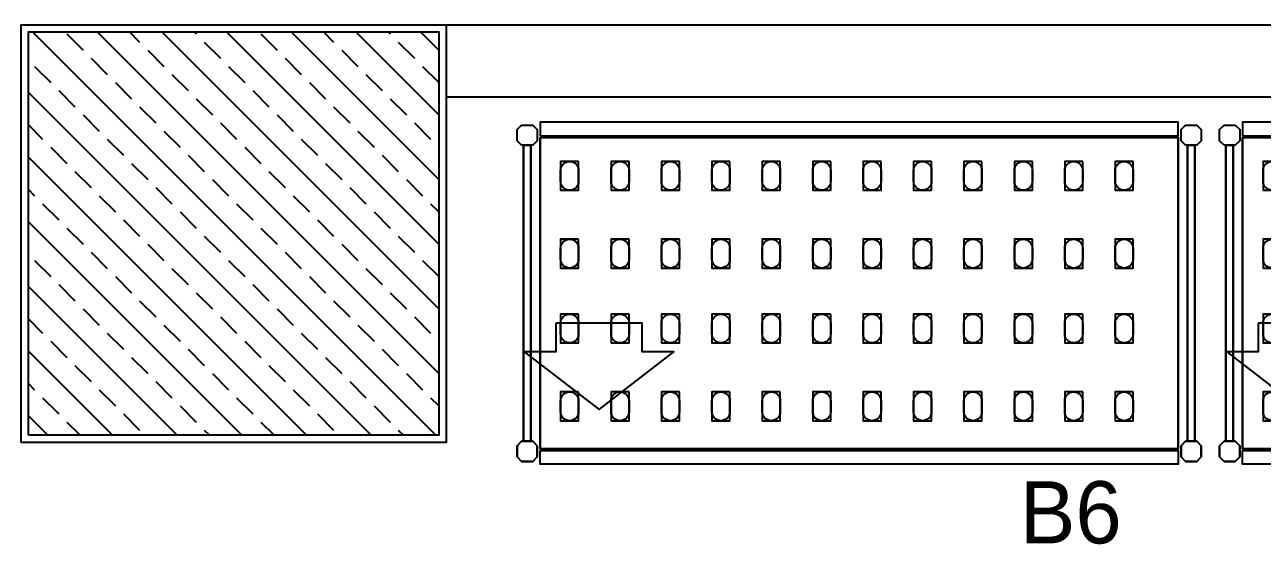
# Model space of a CAD drawing. Header units: millimetres. Extents: x 7703 to 14147, y -5820 to 95.
# Drawn here: x 12102.9 to 12274.7, y -4453.9 to -4381.7 of the extents above; entities that cross this region are included whole.
import ezdxf
from ezdxf.enums import TextEntityAlignment as Align

# ---------------------------------------------------------------- set-up
doc = ezdxf.new("R2010")
doc.units = ezdxf.units.MM
for name, color, linetype in [('200-EquipBlack-3d', 250, 'Continuous'), ('200-EquipBorder-2d', 9, 'Continuous'), ('200-EquipInternal-2d', 252, 'Continuous'), ('200-EquipSteel-3d', 9, 'Continuous'), ('doseme', 9, 'Continuous'), ('hatch', 251, 'Continuous'), ('Kıtc-002 Çizgi', 7, 'Continuous')]:
    doc.layers.add(name, color=color, linetype=linetype)
doc.styles.add('TAKSİM', font='GOTHIC.TTF', dxfattribs={"height": 20})

# ---------------------------------------------------------------- blocks, each defined once
blk = doc.blocks.new('JLGHLKGOHJ')
at = {"layer": '200-EquipBlack-3d'}
for points, elevation in [([(13493.47, 35819.66), (13493.47, 35822.16), (13497.47, 35822.16), (13497.47, 35819.66)], 161.7), ([(13493.47, 35819.66), (13493.47, 35822.16), (13497.47, 35822.16), (13497.47, 35819.66)], 116.7), ([(13493.47, 35819.66), (13493.47, 35822.16), (13497.47, 35822.16), (13497.47, 35819.66)], 71.7), ([(13493.47, 35819.66), (13493.47, 35822.16), (13497.47, 35822.16), (13497.47, 35819.66)], 26.7), ([(13504.27, 35819.66), (13504.27, 35822.16), (13508.27, 35822.16), (13508.27, 35819.66)], 161.7), ([(13504.27, 35819.66), (13504.27, 35822.16), (13508.27, 35822.16), (13508.27, 35819.66)], 116.7), ([(13504.27, 35819.66), (13504.27, 35822.16), (13508.27, 35822.16), (13508.27, 35819.66)], 71.7), ([(13504.27, 35819.66), (13504.27, 35822.16), (13508.27, 35822.16), (13508.27, 35819.66)], 26.7), ([(13514.67, 35819.66), (13514.67, 35822.16), (13518.67, 35822.16), (13518.67, 35819.66)], 161.7), ([(13514.67, 35819.66), (13514.67, 35822.16), (13518.67, 35822.16), (13518.67, 35819.66)], 116.7), ([(13514.67, 35819.66), (13514.67, 35822.16), (13518.67, 35822.16), (13518.67, 35819.66)], 71.7), ([(13514.67, 35819.66), (13514.67, 35822.16), (13518.67, 35822.16), (13518.67, 35819.66)], 26.7), ([(13525.47, 35819.66), (13525.47, 35822.16), (13529.47, 35822.16), (13529.47, 35819.66)], 161.7), ([(13525.47, 35819.66), (13525.47, 35822.16), (13529.47, 35822.16), (13529.47, 35819.66)], 116.7), ([(13525.47, 35819.66), (13525.47, 35822.16), (13529.47, 35822.16), (13529.47, 35819.66)], 71.7), ([(13525.47, 35819.66), (13525.47, 35822.16), (13529.47, 35822.16), (13529.47, 35819.66)], 26.7), ([(13493.47, 35812.66), (13493.47, 35815.16), (13497.47, 35815.16), (13497.47, 35812.66)], 161.7), ([(13493.47, 35812.66), (13493.47, 35815.16), (13497.47, 35815.16), (13497.47, 35812.66)], 116.7), ([(13493.47, 35812.66), (13493.47, 35815.16), (13497.47, 35815.16), (13497.47, 35812.66)], 71.7), ([(13493.47, 35812.66), (13493.47, 35815.16), (13497.47, 35815.16), (13497.47, 35812.66)], 26.7), ([(13504.27, 35812.66), (13504.27, 35815.16), (13508.27, 35815.16), (13508.27, 35812.66)], 161.7), ([(13504.27, 35812.66), (13504.27, 35815.16), (13508.27, 35815.16), (13508.27, 35812.66)], 116.7), ([(13504.27, 35812.66), (13504.27, 35815.16), (13508.27, 35815.16), (13508.27, 35812.66)], 71.7), ([(13504.27, 35812.66), (13504.27, 35815.16), (13508.27, 35815.16), (13508.27, 35812.66)], 26.7), ([(13514.67, 35812.66), (13514.67, 35815.16), (13518.67, 35815.16), (13518.67, 35812.66)], 161.7), ([(13514.67, 35812.66), (13514.67, 35815.16), (13518.67, 35815.16), (13518.67, 35812.66)], 116.7), ([(13514.67, 35812.66), (13514.67, 35815.16), (13518.67, 35815.16), (13518.67, 35812.66)], 71.7), ([(13514.67, 35812.66), (13514.67, 35815.16), (13518.67, 35815.16), (13518.67, 35812.66)], 26.7), ([(13525.47, 35812.66), (13525.47, 35815.16), (13529.47, 35815.16), (13529.47, 35812.66)], 161.7), ([(13525.47, 35812.66), (13525.47, 35815.16), (13529.47, 35815.16), (13529.47, 35812.66)], 116.7), ([(13525.47, 35812.66), (13525.47, 35815.16), (13529.47, 35815.16), (13529.47, 35812.66)], 71.7), ([(13525.47, 35812.66), (13525.47, 35815.16), (13529.47, 35815.16), (13529.47, 35812.66)], 26.7), ([(13493.47, 35805.66), (13493.47, 35808.16), (13497.47, 35808.16), (13497.47, 35805.66)], 161.7), ([(13493.47, 35805.66), (13493.47, 35808.16), (13497.47, 35808.16), (13497.47, 35805.66)], 26.7), ([(13493.47, 35805.66), (13493.47, 35808.16), (13497.47, 35808.16), (13497.47, 35805.66)], 71.7), ([(13493.47, 35805.66), (13493.47, 35808.16), (13497.47, 35808.16), (13497.47, 35805.66)], 116.7), ([(13504.27, 35805.66), (13504.27, 35808.16), (13508.27, 35808.16), (13508.27, 35805.66)], 161.7), ([(13504.27, 35805.66), (13504.27, 35808.16), (13508.27, 35808.16), (13508.27, 35805.66)], 26.7), ([(13504.27, 35805.66), (13504.27, 35808.16), (13508.27, 35808.16), (13508.27, 35805.66)], 71.7), ([(13504.27, 35805.66), (13504.27, 35808.16), (13508.27, 35808.16), (13508.27, 35805.66)], 116.7), ([(13514.67, 35805.66), (13514.67, 35808.16), (13518.67, 35808.16), (13518.67, 35805.66)], 161.7), ([(13514.67, 35805.66), (13514.67, 35808.16), (13518.67, 35808.16), (13518.67, 35805.66)], 26.7), ([(13514.67, 35805.66), (13514.67, 35808.16), (13518.67, 35808.16), (13518.67, 35805.66)], 71.7), ([(13514.67, 35805.66), (13514.67, 35808.16), (13518.67, 35808.16), (13518.67, 35805.66)], 116.7), ([(13525.47, 35805.66), (13525.47, 35808.16), (13529.47, 35808.16), (13529.47, 35805.66)], 161.7), ([(13525.47, 35805.66), (13525.47, 35808.16), (13529.47, 35808.16), (13529.47, 35805.66)], 26.7), ([(13525.47, 35805.66), (13525.47, 35808.16), (13529.47, 35808.16), (13529.47, 35805.66)], 71.7), ([(13525.47, 35805.66), (13525.47, 35808.16), (13529.47, 35808.16), (13529.47, 35805.66)], 116.7), ([(13493.47, 35798.66), (13493.47, 35801.16), (13497.47, 35801.16), (13497.47, 35798.66)], 161.7), ([(13493.47, 35798.66), (13493.47, 35801.16), (13497.47, 35801.16), (13497.47, 35798.66)], 26.7), ([(13493.47, 35798.66), (13493.47, 35801.16), (13497.47, 35801.16), (13497.47, 35798.66)], 71.7), ([(13493.47, 35798.66), (13493.47, 35801.16), (13497.47, 35801.16), (13497.47, 35798.66)], 116.7), ([(13504.27, 35798.66), (13504.27, 35801.16), (13508.27, 35801.16), (13508.27, 35798.66)], 161.7), ([(13504.27, 35798.66), (13504.27, 35801.16), (13508.27, 35801.16), (13508.27, 35798.66)], 26.7), ([(13504.27, 35798.66), (13504.27, 35801.16), (13508.27, 35801.16), (13508.27, 35798.66)], 71.7), ([(13504.27, 35798.66), (13504.27, 35801.16), (13508.27, 35801.16), (13508.27, 35798.66)], 116.7), ([(13514.67, 35798.66), (13514.67, 35801.16), (13518.67, 35801.16), (13518.67, 35798.66)], 161.7), ([(13514.67, 35798.66), (13514.67, 35801.16), (13518.67, 35801.16), (13518.67, 35798.66)], 26.7), ([(13514.67, 35798.66), (13514.67, 35801.16), (13518.67, 35801.16), (13518.67, 35798.66)], 71.7), ([(13514.67, 35798.66), (13514.67, 35801.16), (13518.67, 35801.16), (13518.67, 35798.66)], 116.7), ([(13525.47, 35798.66), (13525.47, 35801.16), (13529.47, 35801.16), (13529.47, 35798.66)], 161.7), ([(13525.47, 35798.66), (13525.47, 35801.16), (13529.47, 35801.16), (13529.47, 35798.66)], 26.7), ([(13525.47, 35798.66), (13525.47, 35801.16), (13529.47, 35801.16), (13529.47, 35798.66)], 71.7), ([(13525.47, 35798.66), (13525.47, 35801.16), (13529.47, 35801.16), (13529.47, 35798.66)], 116.7), ([(13493.47, 35791.66), (13493.47, 35794.16), (13497.47, 35794.16), (13497.47, 35791.66)], 161.7), ([(13493.47, 35791.66), (13493.47, 35794.16), (13497.47, 35794.16), (13497.47, 35791.66)], 26.7), ([(13493.47, 35791.66), (13493.47, 35794.16), (13497.47, 35794.16), (13497.47, 35791.66)], 71.7), ([(13493.47, 35791.66), (13493.47, 35794.16), (13497.47, 35794.16), (13497.47, 35791.66)], 116.7), ([(13504.27, 35791.66), (13504.27, 35794.16), (13508.27, 35794.16), (13508.27, 35791.66)], 161.7), ([(13504.27, 35791.66), (13504.27, 35794.16), (13508.27, 35794.16), (13508.27, 35791.66)], 26.7), ([(13504.27, 35791.66), (13504.27, 35794.16), (13508.27, 35794.16), (13508.27, 35791.66)], 71.7), ([(13504.27, 35791.66), (13504.27, 35794.16), (13508.27, 35794.16), (13508.27, 35791.66)], 116.7), ([(13514.67, 35791.66), (13514.67, 35794.16), (13518.67, 35794.16), (13518.67, 35791.66)], 161.7), ([(13514.67, 35791.66), (13514.67, 35794.16), (13518.67, 35794.16), (13518.67, 35791.66)], 26.7), ([(13514.67, 35791.66), (13514.67, 35794.16), (13518.67, 35794.16), (13518.67, 35791.66)], 71.7), ([(13514.67, 35791.66), (13514.67, 35794.16), (13518.67, 35794.16), (13518.67, 35791.66)], 116.7), ([(13525.47, 35791.66), (13525.47, 35794.16), (13529.47, 35794.16), (13529.47, 35791.66)], 161.7), ([(13525.47, 35791.66), (13525.47, 35794.16), (13529.47, 35794.16), (13529.47, 35791.66)], 26.7), ([(13525.47, 35791.66), (13525.47, 35794.16), (13529.47, 35794.16), (13529.47, 35791.66)], 71.7), ([(13525.47, 35791.66), (13525.47, 35794.16), (13529.47, 35794.16), (13529.47, 35791.66)], 116.7), ([(13493.47, 35784.66), (13493.47, 35787.16), (13497.47, 35787.16), (13497.47, 35784.66)], 161.7), ([(13493.47, 35784.66), (13493.47, 35787.16), (13497.47, 35787.16), (13497.47, 35784.66)], 26.7), ([(13493.47, 35784.66), (13493.47, 35787.16), (13497.47, 35787.16), (13497.47, 35784.66)], 71.7), ([(13493.47, 35784.66), (13493.47, 35787.16), (13497.47, 35787.16), (13497.47, 35784.66)], 116.7), ([(13504.27, 35784.66), (13504.27, 35787.16), (13508.27, 35787.16), (13508.27, 35784.66)], 161.7), ([(13504.27, 35784.66), (13504.27, 35787.16), (13508.27, 35787.16), (13508.27, 35784.66)], 26.7), ([(13504.27, 35784.66), (13504.27, 35787.16), (13508.27, 35787.16), (13508.27, 35784.66)], 71.7), ([(13504.27, 35784.66), (13504.27, 35787.16), (13508.27, 35787.16), (13508.27, 35784.66)], 116.7), ([(13514.67, 35784.66), (13514.67, 35787.16), (13518.67, 35787.16), (13518.67, 35784.66)], 161.7), ([(13514.67, 35784.66), (13514.67, 35787.16), (13518.67, 35787.16), (13518.67, 35784.66)], 26.7), ([(13514.67, 35784.66), (13514.67, 35787.16), (13518.67, 35787.16), (13518.67, 35784.66)], 71.7), ([(13514.67, 35784.66), (13514.67, 35787.16), (13518.67, 35787.16), (13518.67, 35784.66)], 116.7), ([(13525.47, 35784.66), (13525.47, 35787.16), (13529.47, 35787.16), (13529.47, 35784.66)], 161.7), ([(13525.47, 35784.66), (13525.47, 35787.16), (13529.47, 35787.16), (13529.47, 35784.66)], 26.7), ([(13525.47, 35784.66), (13525.47, 35787.16), (13529.47, 35787.16), (13529.47, 35784.66)], 71.7), ([(13525.47, 35784.66), (13525.47, 35787.16), (13529.47, 35787.16), (13529.47, 35784.66)], 116.7), ([(13493.47, 35777.66), (13493.47, 35780.16), (13497.47, 35780.16), (13497.47, 35777.66)], 161.7), ([(13493.47, 35777.66), (13493.47, 35780.16), (13497.47, 35780.16), (13497.47, 35777.66)], 116.7), ([(13493.47, 35777.66), (13493.47, 35780.16), (13497.47, 35780.16), (13497.47, 35777.66)], 71.7), ([(13493.47, 35777.66), (13493.47, 35780.16), (13497.47, 35780.16), (13497.47, 35777.66)], 26.7), ([(13504.27, 35777.66), (13504.27, 35780.16), (13508.27, 35780.16), (13508.27, 35777.66)], 161.7), ([(13504.27, 35777.66), (13504.27, 35780.16), (13508.27, 35780.16), (13508.27, 35777.66)], 116.7), ([(13504.27, 35777.66), (13504.27, 35780.16), (13508.27, 35780.16), (13508.27, 35777.66)], 71.7), ([(13504.27, 35777.66), (13504.27, 35780.16), (13508.27, 35780.16), (13508.27, 35777.66)], 26.7), ([(13514.67, 35777.66), (13514.67, 35780.16), (13518.67, 35780.16), (13518.67, 35777.66)], 161.7), ([(13514.67, 35777.66), (13514.67, 35780.16), (13518.67, 35780.16), (13518.67, 35777.66)], 116.7), ([(13514.67, 35777.66), (13514.67, 35780.16), (13518.67, 35780.16), (13518.67, 35777.66)], 71.7), ([(13514.67, 35777.66), (13514.67, 35780.16), (13518.67, 35780.16), (13518.67, 35777.66)], 26.7), ([(13525.47, 35777.66), (13525.47, 35780.16), (13529.47, 35780.16), (13529.47, 35777.66)], 161.7), ([(13525.47, 35777.66), (13525.47, 35780.16), (13529.47, 35780.16), (13529.47, 35777.66)], 116.7), ([(13525.47, 35777.66), (13525.47, 35780.16), (13529.47, 35780.16), (13529.47, 35777.66)], 71.7), ([(13525.47, 35777.66), (13525.47, 35780.16), (13529.47, 35780.16), (13529.47, 35777.66)], 26.7), ([(13493.47, 35770.66), (13493.47, 35773.16), (13497.47, 35773.16), (13497.47, 35770.66)], 161.7), ([(13493.47, 35770.66), (13493.47, 35773.16), (13497.47, 35773.16), (13497.47, 35770.66)], 116.7), ([(13493.47, 35770.66), (13493.47, 35773.16), (13497.47, 35773.16), (13497.47, 35770.66)], 71.7), ([(13493.47, 35770.66), (13493.47, 35773.16), (13497.47, 35773.16), (13497.47, 35770.66)], 26.7), ([(13504.27, 35770.66), (13504.27, 35773.16), (13508.27, 35773.16), (13508.27, 35770.66)], 161.7), ([(13504.27, 35770.66), (13504.27, 35773.16), (13508.27, 35773.16), (13508.27, 35770.66)], 116.7), ([(13504.27, 35770.66), (13504.27, 35773.16), (13508.27, 35773.16), (13508.27, 35770.66)], 71.7), ([(13504.27, 35770.66), (13504.27, 35773.16), (13508.27, 35773.16), (13508.27, 35770.66)], 26.7), ([(13514.67, 35770.66), (13514.67, 35773.16), (13518.67, 35773.16), (13518.67, 35770.66)], 161.7), ([(13514.67, 35770.66), (13514.67, 35773.16), (13518.67, 35773.16), (13518.67, 35770.66)], 116.7), ([(13514.67, 35770.66), (13514.67, 35773.16), (13518.67, 35773.16), (13518.67, 35770.66)], 71.7), ([(13514.67, 35770.66), (13514.67, 35773.16), (13518.67, 35773.16), (13518.67, 35770.66)], 26.7), ([(13525.47, 35770.66), (13525.47, 35773.16), (13529.47, 35773.16), (13529.47, 35770.66)], 161.7), ([(13525.47, 35770.66), (13525.47, 35773.16), (13529.47, 35773.16), (13529.47, 35770.66)], 116.7), ([(13525.47, 35770.66), (13525.47, 35773.16), (13529.47, 35773.16), (13529.47, 35770.66)], 71.7), ([(13525.47, 35770.66), (13525.47, 35773.16), (13529.47, 35773.16), (13529.47, 35770.66)], 26.7), ([(13493.47, 35763.66), (13493.47, 35766.16), (13497.47, 35766.16), (13497.47, 35763.66)], 161.7), ([(13493.47, 35763.66), (13493.47, 35766.16), (13497.47, 35766.16), (13497.47, 35763.66)], 116.7), ([(13493.47, 35763.66), (13493.47, 35766.16), (13497.47, 35766.16), (13497.47, 35763.66)], 71.7), ([(13493.47, 35763.66), (13493.47, 35766.16), (13497.47, 35766.16), (13497.47, 35763.66)], 26.7), ([(13504.27, 35763.66), (13504.27, 35766.16), (13508.27, 35766.16), (13508.27, 35763.66)], 161.7), ([(13504.27, 35763.66), (13504.27, 35766.16), (13508.27, 35766.16), (13508.27, 35763.66)], 116.7), ([(13504.27, 35763.66), (13504.27, 35766.16), (13508.27, 35766.16), (13508.27, 35763.66)], 71.7), ([(13504.27, 35763.66), (13504.27, 35766.16), (13508.27, 35766.16), (13508.27, 35763.66)], 26.7), ([(13514.67, 35763.66), (13514.67, 35766.16), (13518.67, 35766.16), (13518.67, 35763.66)], 161.7), ([(13514.67, 35763.66), (13514.67, 35766.16), (13518.67, 35766.16), (13518.67, 35763.66)], 116.7), ([(13514.67, 35763.66), (13514.67, 35766.16), (13518.67, 35766.16), (13518.67, 35763.66)], 71.7), ([(13514.67, 35763.66), (13514.67, 35766.16), (13518.67, 35766.16), (13518.67, 35763.66)], 26.7), ([(13525.47, 35763.66), (13525.47, 35766.16), (13529.47, 35766.16), (13529.47, 35763.66)], 161.7), ([(13525.47, 35763.66), (13525.47, 35766.16), (13529.47, 35766.16), (13529.47, 35763.66)], 116.7), ([(13525.47, 35763.66), (13525.47, 35766.16), (13529.47, 35766.16), (13529.47, 35763.66)], 71.7), ([(13525.47, 35763.66), (13525.47, 35766.16), (13529.47, 35766.16), (13529.47, 35763.66)], 26.7), ([(13493.47, 35756.66), (13493.47, 35759.16), (13497.47, 35759.16), (13497.47, 35756.66)], 161.7), ([(13493.47, 35756.66), (13493.47, 35759.16), (13497.47, 35759.16), (13497.47, 35756.66)], 116.7), ([(13493.47, 35756.66), (13493.47, 35759.16), (13497.47, 35759.16), (13497.47, 35756.66)], 71.7), ([(13493.47, 35756.66), (13493.47, 35759.16), (13497.47, 35759.16), (13497.47, 35756.66)], 26.7), ([(13504.27, 35756.66), (13504.27, 35759.16), (13508.27, 35759.16), (13508.27, 35756.66)], 161.7), ([(13504.27, 35756.66), (13504.27, 35759.16), (13508.27, 35759.16), (13508.27, 35756.66)], 116.7), ([(13504.27, 35756.66), (13504.27, 35759.16), (13508.27, 35759.16), (13508.27, 35756.66)], 71.7), ([(13504.27, 35756.66), (13504.27, 35759.16), (13508.27, 35759.16), (13508.27, 35756.66)], 26.7), ([(13514.67, 35756.66), (13514.67, 35759.16), (13518.67, 35759.16), (13518.67, 35756.66)], 161.7), ([(13514.67, 35756.66), (13514.67, 35759.16), (13518.67, 35759.16), (13518.67, 35756.66)], 116.7), ([(13514.67, 35756.66), (13514.67, 35759.16), (13518.67, 35759.16), (13518.67, 35756.66)], 71.7), ([(13514.67, 35756.66), (13514.67, 35759.16), (13518.67, 35759.16), (13518.67, 35756.66)], 26.7), ([(13525.47, 35756.66), (13525.47, 35759.16), (13529.47, 35759.16), (13529.47, 35756.66)], 161.7), ([(13525.47, 35756.66), (13525.47, 35759.16), (13529.47, 35759.16), (13529.47, 35756.66)], 116.7), ([(13525.47, 35756.66), (13525.47, 35759.16), (13529.47, 35759.16), (13529.47, 35756.66)], 71.7), ([(13525.47, 35756.66), (13525.47, 35759.16), (13529.47, 35759.16), (13529.47, 35756.66)], 26.7), ([(13493.47, 35749.66), (13493.47, 35752.16), (13497.47, 35752.16), (13497.47, 35749.66)], 161.7), ([(13493.47, 35749.66), (13493.47, 35752.16), (13497.47, 35752.16), (13497.47, 35749.66)], 116.7), ([(13493.47, 35749.66), (13493.47, 35752.16), (13497.47, 35752.16), (13497.47, 35749.66)], 71.7), ([(13493.47, 35749.66), (13493.47, 35752.16), (13497.47, 35752.16), (13497.47, 35749.66)], 26.7), ([(13504.27, 35749.66), (13504.27, 35752.16), (13508.27, 35752.16), (13508.27, 35749.66)], 161.7), ([(13504.27, 35749.66), (13504.27, 35752.16), (13508.27, 35752.16), (13508.27, 35749.66)], 116.7), ([(13504.27, 35749.66), (13504.27, 35752.16), (13508.27, 35752.16), (13508.27, 35749.66)], 71.7), ([(13504.27, 35749.66), (13504.27, 35752.16), (13508.27, 35752.16), (13508.27, 35749.66)], 26.7), ([(13514.67, 35749.66), (13514.67, 35752.16), (13518.67, 35752.16), (13518.67, 35749.66)], 161.7), ([(13514.67, 35749.66), (13514.67, 35752.16), (13518.67, 35752.16), (13518.67, 35749.66)], 116.7), ([(13514.67, 35749.66), (13514.67, 35752.16), (13518.67, 35752.16), (13518.67, 35749.66)], 71.7), ([(13514.67, 35749.66), (13514.67, 35752.16), (13518.67, 35752.16), (13518.67, 35749.66)], 26.7), ([(13525.47, 35749.66), (13525.47, 35752.16), (13529.47, 35752.16), (13529.47, 35749.66)], 161.7), ([(13525.47, 35749.66), (13525.47, 35752.16), (13529.47, 35752.16), (13529.47, 35749.66)], 116.7), ([(13525.47, 35749.66), (13525.47, 35752.16), (13529.47, 35752.16), (13529.47, 35749.66)], 71.7), ([(13525.47, 35749.66), (13525.47, 35752.16), (13529.47, 35752.16), (13529.47, 35749.66)], 26.7), ([(13493.47, 35742.66), (13493.47, 35745.16), (13497.47, 35745.16), (13497.47, 35742.66)], 161.7), ([(13493.47, 35742.66), (13493.47, 35745.16), (13497.47, 35745.16), (13497.47, 35742.66)], 26.7), ([(13493.47, 35742.66), (13493.47, 35745.16), (13497.47, 35745.16), (13497.47, 35742.66)], 71.7), ([(13493.47, 35742.66), (13493.47, 35745.16), (13497.47, 35745.16), (13497.47, 35742.66)], 116.7), ([(13504.27, 35742.66), (13504.27, 35745.16), (13508.27, 35745.16), (13508.27, 35742.66)], 161.7), ([(13504.27, 35742.66), (13504.27, 35745.16), (13508.27, 35745.16), (13508.27, 35742.66)], 26.7), ([(13504.27, 35742.66), (13504.27, 35745.16), (13508.27, 35745.16), (13508.27, 35742.66)], 71.7), ([(13504.27, 35742.66), (13504.27, 35745.16), (13508.27, 35745.16), (13508.27, 35742.66)], 116.7), ([(13514.67, 35742.66), (13514.67, 35745.16), (13518.67, 35745.16), (13518.67, 35742.66)], 161.7), ([(13514.67, 35742.66), (13514.67, 35745.16), (13518.67, 35745.16), (13518.67, 35742.66)], 26.7), ([(13514.67, 35742.66), (13514.67, 35745.16), (13518.67, 35745.16), (13518.67, 35742.66)], 71.7), ([(13514.67, 35742.66), (13514.67, 35745.16), (13518.67, 35745.16), (13518.67, 35742.66)], 116.7), ([(13525.47, 35742.66), (13525.47, 35745.16), (13529.47, 35745.16), (13529.47, 35742.66)], 161.7), ([(13525.47, 35742.66), (13525.47, 35745.16), (13529.47, 35745.16), (13529.47, 35742.66)], 26.7), ([(13525.47, 35742.66), (13525.47, 35745.16), (13529.47, 35745.16), (13529.47, 35742.66)], 71.7), ([(13525.47, 35742.66), (13525.47, 35745.16), (13529.47, 35745.16), (13529.47, 35742.66)], 116.7)]:
    blk.add_lwpolyline(points, close=True, dxfattribs=dict(at, elevation=elevation))
at = {"layer": '200-EquipBorder-2d'}
for points in [[(13491.22, 35827.59), (13490.6, 35828.21), (13489.05, 35828.21), (13488.42, 35827.59), (13488.42, 35826.04), (13489.05, 35825.41), (13490.6, 35825.41), (13491.22, 35826.04), (13491.22, 35827.59)], [(13491.22, 35827.32), (13491.22, 35826.3), (13532.32, 35826.3), (13532.32, 35827.32), (13491.22, 35827.32)], [(13532.32, 35827.59), (13532.95, 35828.21), (13534.5, 35828.21), (13535.12, 35827.59), (13535.12, 35826.04), (13534.5, 35825.41), (13532.95, 35825.41), (13532.32, 35826.04), (13532.32, 35827.59)], [(13491.22, 35735.39), (13490.6, 35736.01), (13489.05, 35736.01), (13488.42, 35735.39), (13488.42, 35733.84), (13489.05, 35733.21), (13490.6, 35733.21), (13491.22, 35733.84), (13491.22, 35735.39)], [(13532.32, 35735.39), (13532.95, 35736.01), (13534.5, 35736.01), (13535.12, 35735.39), (13535.12, 35733.84), (13534.5, 35733.21), (13532.95, 35733.21), (13532.32, 35733.84), (13532.32, 35735.39)], [(13491.22, 35735.12), (13491.22, 35734.1), (13532.32, 35734.1), (13532.32, 35735.12), (13491.22, 35735.12)]]:
    blk.add_lwpolyline(points, dxfattribs=at)
for points in [[(13489.92, 35825.01), (13489.92, 35736.41), (13488.02, 35736.41), (13488.02, 35825.01)], [(13533.62, 35825.01), (13533.62, 35736.41), (13535.52, 35736.41), (13535.52, 35825.01)]]:
    blk.add_lwpolyline(points, close=True, dxfattribs=at)
at = {"layer": '200-EquipInternal-2d'}
blk.add_lwpolyline([(13490.17, 35736.41), (13490.17, 35825.01), (13533.37, 35825.01), (13533.37, 35736.41)], close=True, dxfattribs=at)
for points in [[(13496.22, 35822.16), (13494.72, 35822.16, 0.414214), (13493.47, 35820.91, 0.414214), (13494.72, 35819.66), (13496.22, 35819.66, 0.414214), (13497.47, 35820.91, 0.414214), (13496.22, 35822.16, 0.414214)], [(13507.02, 35822.16), (13505.52, 35822.16, 0.414214), (13504.27, 35820.91, 0.414214), (13505.52, 35819.66), (13507.02, 35819.66, 0.414214), (13508.27, 35820.91, 0.414214), (13507.02, 35822.16, 0.414214)], [(13517.42, 35822.16), (13515.92, 35822.16, 0.414214), (13514.67, 35820.91, 0.414214), (13515.92, 35819.66), (13517.42, 35819.66, 0.414214), (13518.67, 35820.91, 0.414214), (13517.42, 35822.16, 0.414214)], [(13528.22, 35822.16), (13526.72, 35822.16, 0.414214), (13525.47, 35820.91, 0.414214), (13526.72, 35819.66), (13528.22, 35819.66, 0.414214), (13529.47, 35820.91, 0.414214), (13528.22, 35822.16, 0.414214)], [(13496.22, 35815.16), (13494.72, 35815.16, 0.414214), (13493.47, 35813.91, 0.414214), (13494.72, 35812.66), (13496.22, 35812.66, 0.414214), (13497.47, 35813.91, 0.414214), (13496.22, 35815.16, 0.414214)], [(13507.02, 35815.16), (13505.52, 35815.16, 0.414214), (13504.27, 35813.91, 0.414214), (13505.52, 35812.66), (13507.02, 35812.66, 0.414214), (13508.27, 35813.91, 0.414214), (13507.02, 35815.16, 0.414214)], [(13517.42, 35815.16), (13515.92, 35815.16, 0.414214), (13514.67, 35813.91, 0.414214), (13515.92, 35812.66), (13517.42, 35812.66, 0.414214), (13518.67, 35813.91, 0.414214), (13517.42, 35815.16, 0.414214)], [(13528.22, 35815.16), (13526.72, 35815.16, 0.414214), (13525.47, 35813.91, 0.414214), (13526.72, 35812.66), (13528.22, 35812.66, 0.414214), (13529.47, 35813.91, 0.414214), (13528.22, 35815.16, 0.414214)], [(13496.22, 35808.16), (13494.72, 35808.16, 0.414214), (13493.47, 35806.91, 0.414214), (13494.72, 35805.66), (13496.22, 35805.66, 0.414214), (13497.47, 35806.91, 0.414214), (13496.22, 35808.16, 0.414214)], [(13507.02, 35808.16), (13505.52, 35808.16, 0.414214), (13504.27, 35806.91, 0.414214), (13505.52, 35805.66), (13507.02, 35805.66, 0.414214), (13508.27, 35806.91, 0.414214), (13507.02, 35808.16, 0.414214)], [(13517.42, 35808.16), (13515.92, 35808.16, 0.414214), (13514.67, 35806.91, 0.414214), (13515.92, 35805.66), (13517.42, 35805.66, 0.414214), (13518.67, 35806.91, 0.414214), (13517.42, 35808.16, 0.414214)], [(13528.22, 35808.16), (13526.72, 35808.16, 0.414214), (13525.47, 35806.91, 0.414214), (13526.72, 35805.66), (13528.22, 35805.66, 0.414214), (13529.47, 35806.91, 0.414214), (13528.22, 35808.16, 0.414214)], [(13496.22, 35801.16), (13494.72, 35801.16, 0.414214), (13493.47, 35799.91, 0.414214), (13494.72, 35798.66), (13496.22, 35798.66, 0.414214), (13497.47, 35799.91, 0.414214), (13496.22, 35801.16, 0.414214)], [(13507.02, 35801.16), (13505.52, 35801.16, 0.414214), (13504.27, 35799.91, 0.414214), (13505.52, 35798.66), (13507.02, 35798.66, 0.414214), (13508.27, 35799.91, 0.414214), (13507.02, 35801.16, 0.414214)], [(13517.42, 35801.16), (13515.92, 35801.16, 0.414214), (13514.67, 35799.91, 0.414214), (13515.92, 35798.66), (13517.42, 35798.66, 0.414214), (13518.67, 35799.91, 0.414214), (13517.42, 35801.16, 0.414214)], [(13528.22, 35801.16), (13526.72, 35801.16, 0.414214), (13525.47, 35799.91, 0.414214), (13526.72, 35798.66), (13528.22, 35798.66, 0.414214), (13529.47, 35799.91, 0.414214), (13528.22, 35801.16, 0.414214)], [(13496.22, 35794.16), (13494.72, 35794.16, 0.414214), (13493.47, 35792.91, 0.414214), (13494.72, 35791.66), (13496.22, 35791.66, 0.414214), (13497.47, 35792.91, 0.414214), (13496.22, 35794.16, 0.414214)], [(13507.02, 35794.16), (13505.52, 35794.16, 0.414214), (13504.27, 35792.91, 0.414214), (13505.52, 35791.66), (13507.02, 35791.66, 0.414214), (13508.27, 35792.91, 0.414214), (13507.02, 35794.16, 0.414214)], [(13517.42, 35794.16), (13515.92, 35794.16, 0.414214), (13514.67, 35792.91, 0.414214), (13515.92, 35791.66), (13517.42, 35791.66, 0.414214), (13518.67, 35792.91, 0.414214), (13517.42, 35794.16, 0.414214)], [(13528.22, 35794.16), (13526.72, 35794.16, 0.414214), (13525.47, 35792.91, 0.414214), (13526.72, 35791.66), (13528.22, 35791.66, 0.414214), (13529.47, 35792.91, 0.414214), (13528.22, 35794.16, 0.414214)], [(13496.22, 35787.16), (13494.72, 35787.16, 0.414214), (13493.47, 35785.91, 0.414214), (13494.72, 35784.66), (13496.22, 35784.66, 0.414214), (13497.47, 35785.91, 0.414214), (13496.22, 35787.16, 0.414214)], [(13507.02, 35787.16), (13505.52, 35787.16, 0.414214), (13504.27, 35785.91, 0.414214), (13505.52, 35784.66), (13507.02, 35784.66, 0.414214), (13508.27, 35785.91, 0.414214), (13507.02, 35787.16, 0.414214)], [(13517.42, 35787.16), (13515.92, 35787.16, 0.414214), (13514.67, 35785.91, 0.414214), (13515.92, 35784.66), (13517.42, 35784.66, 0.414214), (13518.67, 35785.91, 0.414214), (13517.42, 35787.16, 0.414214)], [(13528.22, 35787.16), (13526.72, 35787.16, 0.414214), (13525.47, 35785.91, 0.414214), (13526.72, 35784.66), (13528.22, 35784.66, 0.414214), (13529.47, 35785.91, 0.414214), (13528.22, 35787.16, 0.414214)], [(13496.22, 35780.16), (13494.72, 35780.16, 0.414214), (13493.47, 35778.91, 0.414214), (13494.72, 35777.66), (13496.22, 35777.66, 0.414214), (13497.47, 35778.91, 0.414214), (13496.22, 35780.16, 0.414214)], [(13507.02, 35780.16), (13505.52, 35780.16, 0.414214), (13504.27, 35778.91, 0.414214), (13505.52, 35777.66), (13507.02, 35777.66, 0.414214), (13508.27, 35778.91, 0.414214), (13507.02, 35780.16, 0.414214)], [(13517.42, 35780.16), (13515.92, 35780.16, 0.414214), (13514.67, 35778.91, 0.414214), (13515.92, 35777.66), (13517.42, 35777.66, 0.414214), (13518.67, 35778.91, 0.414214), (13517.42, 35780.16, 0.414214)], [(13528.22, 35780.16), (13526.72, 35780.16, 0.414214), (13525.47, 35778.91, 0.414214), (13526.72, 35777.66), (13528.22, 35777.66, 0.414214), (13529.47, 35778.91, 0.414214), (13528.22, 35780.16, 0.414214)], [(13496.22, 35773.16), (13494.72, 35773.16, 0.414214), (13493.47, 35771.91, 0.414214), (13494.72, 35770.66), (13496.22, 35770.66, 0.414214), (13497.47, 35771.91, 0.414214), (13496.22, 35773.16, 0.414214)], [(13507.02, 35773.16), (13505.52, 35773.16, 0.414214), (13504.27, 35771.91, 0.414214), (13505.52, 35770.66), (13507.02, 35770.66, 0.414214), (13508.27, 35771.91, 0.414214), (13507.02, 35773.16, 0.414214)], [(13517.42, 35773.16), (13515.92, 35773.16, 0.414214), (13514.67, 35771.91, 0.414214), (13515.92, 35770.66), (13517.42, 35770.66, 0.414214), (13518.67, 35771.91, 0.414214), (13517.42, 35773.16, 0.414214)], [(13528.22, 35773.16), (13526.72, 35773.16, 0.414214), (13525.47, 35771.91, 0.414214), (13526.72, 35770.66), (13528.22, 35770.66, 0.414214), (13529.47, 35771.91, 0.414214), (13528.22, 35773.16, 0.414214)], [(13496.22, 35766.16), (13494.72, 35766.16, 0.414214), (13493.47, 35764.91, 0.414214), (13494.72, 35763.66), (13496.22, 35763.66, 0.414214), (13497.47, 35764.91, 0.414214), (13496.22, 35766.16, 0.414214)], [(13507.02, 35766.16), (13505.52, 35766.16, 0.414214), (13504.27, 35764.91, 0.414214), (13505.52, 35763.66), (13507.02, 35763.66, 0.414214), (13508.27, 35764.91, 0.414214), (13507.02, 35766.16, 0.414214)], [(13517.42, 35766.16), (13515.92, 35766.16, 0.414214), (13514.67, 35764.91, 0.414214), (13515.92, 35763.66), (13517.42, 35763.66, 0.414214), (13518.67, 35764.91, 0.414214), (13517.42, 35766.16, 0.414214)], [(13528.22, 35766.16), (13526.72, 35766.16, 0.414214), (13525.47, 35764.91, 0.414214), (13526.72, 35763.66), (13528.22, 35763.66, 0.414214), (13529.47, 35764.91, 0.414214), (13528.22, 35766.16, 0.414214)], [(13496.22, 35759.16), (13494.72, 35759.16, 0.414214), (13493.47, 35757.91, 0.414214), (13494.72, 35756.66), (13496.22, 35756.66, 0.414214), (13497.47, 35757.91, 0.414214), (13496.22, 35759.16, 0.414214)], [(13507.02, 35759.16), (13505.52, 35759.16, 0.414214), (13504.27, 35757.91, 0.414214), (13505.52, 35756.66), (13507.02, 35756.66, 0.414214), (13508.27, 35757.91, 0.414214), (13507.02, 35759.16, 0.414214)], [(13517.42, 35759.16), (13515.92, 35759.16, 0.414214), (13514.67, 35757.91, 0.414214), (13515.92, 35756.66), (13517.42, 35756.66, 0.414214), (13518.67, 35757.91, 0.414214), (13517.42, 35759.16, 0.414214)], [(13528.22, 35759.16), (13526.72, 35759.16, 0.414214), (13525.47, 35757.91, 0.414214), (13526.72, 35756.66), (13528.22, 35756.66, 0.414214), (13529.47, 35757.91, 0.414214), (13528.22, 35759.16, 0.414214)], [(13496.22, 35752.16), (13494.72, 35752.16, 0.414214), (13493.47, 35750.91, 0.414214), (13494.72, 35749.66), (13496.22, 35749.66, 0.414214), (13497.47, 35750.91, 0.414214), (13496.22, 35752.16, 0.414214)], [(13507.02, 35752.16), (13505.52, 35752.16, 0.414214), (13504.27, 35750.91, 0.414214), (13505.52, 35749.66), (13507.02, 35749.66, 0.414214), (13508.27, 35750.91, 0.414214), (13507.02, 35752.16, 0.414214)], [(13517.42, 35752.16), (13515.92, 35752.16, 0.414214), (13514.67, 35750.91, 0.414214), (13515.92, 35749.66), (13517.42, 35749.66, 0.414214), (13518.67, 35750.91, 0.414214), (13517.42, 35752.16, 0.414214)], [(13528.22, 35752.16), (13526.72, 35752.16, 0.414214), (13525.47, 35750.91, 0.414214), (13526.72, 35749.66), (13528.22, 35749.66, 0.414214), (13529.47, 35750.91, 0.414214), (13528.22, 35752.16, 0.414214)], [(13496.22, 35745.16), (13494.72, 35745.16, 0.414214), (13493.47, 35743.91, 0.414214), (13494.72, 35742.66), (13496.22, 35742.66, 0.414214), (13497.47, 35743.91, 0.414214), (13496.22, 35745.16, 0.414214)], [(13507.02, 35745.16), (13505.52, 35745.16, 0.414214), (13504.27, 35743.91, 0.414214), (13505.52, 35742.66), (13507.02, 35742.66, 0.414214), (13508.27, 35743.91, 0.414214), (13507.02, 35745.16, 0.414214)], [(13517.42, 35745.16), (13515.92, 35745.16, 0.414214), (13514.67, 35743.91, 0.414214), (13515.92, 35742.66), (13517.42, 35742.66, 0.414214), (13518.67, 35743.91, 0.414214), (13517.42, 35745.16, 0.414214)], [(13528.22, 35745.16), (13526.72, 35745.16, 0.414214), (13525.47, 35743.91, 0.414214), (13526.72, 35742.66), (13528.22, 35742.66, 0.414214), (13529.47, 35743.91, 0.414214), (13528.22, 35745.16, 0.414214)]]:
    blk.add_lwpolyline(points, format="xyb", dxfattribs=at)
at = {"layer": '200-EquipSteel-3d'}
for points in [[(13491.22, 35827.59), (13490.6, 35828.21), (13489.05, 35828.21), (13488.42, 35827.59), (13488.42, 35826.04), (13489.05, 35825.41), (13490.6, 35825.41), (13491.22, 35826.04), (13491.22, 35827.59)], [(13535.12, 35827.59), (13534.5, 35828.21), (13532.95, 35828.21), (13532.32, 35827.59), (13532.32, 35826.04), (13532.95, 35825.41), (13534.5, 35825.41), (13535.12, 35826.04), (13535.12, 35827.59)], [(13491.22, 35735.39), (13490.6, 35736.01), (13489.05, 35736.01), (13488.42, 35735.39), (13488.42, 35733.84), (13489.05, 35733.21), (13490.6, 35733.21), (13491.22, 35733.84), (13491.22, 35735.39)], [(13535.12, 35735.39), (13534.5, 35736.01), (13532.95, 35736.01), (13532.32, 35735.39), (13532.32, 35733.84), (13532.95, 35733.21), (13534.5, 35733.21), (13535.12, 35733.84), (13535.12, 35735.39)]]:
    blk.add_lwpolyline(points, dxfattribs=at)
at = {"layer": 'doseme'}
blk.add_lwpolyline([(13515.92, 35822.83), (13519.92, 35822.83), (13519.92, 35827.22), (13527.92, 35816.83), (13519.92, 35806.44), (13519.92, 35810.83), (13515.92, 35810.83)], close=True, dxfattribs=at)
at = {"layer": '200-EquipSteel-3d'}
mesh = blk.add_polymesh((6, 3), dxfattribs=at)
for k, corner in enumerate([(13532.32, 35826.3, 26), (13532.32, 35826.3, 24), (13532.32, 35826.3, 24), (13532.32, 35827.32, 26), (13532.32, 35827.32, 24), (13532.32, 35827.32, 24), (13491.22, 35827.32, 26), (13491.22, 35827.32, 24), (13532.32, 35827.32, 24), (13491.22, 35826.3, 26), (13491.22, 35826.3, 24), (13532.32, 35826.3, 24), (13491.22, 35826.3, 26), (13491.22, 35826.3, 26), (13532.32, 35826.3, 26), (13491.22, 35827.32, 26), (13491.22, 35827.32, 26), (13532.32, 35827.32, 26)]):
    mesh.set_mesh_vertex(divmod(k, 3), corner)
mesh = blk.add_polymesh((6, 3), dxfattribs=at)
for k, corner in enumerate([(13532.32, 35826.3, 92), (13532.32, 35826.3, 90), (13532.32, 35826.3, 90), (13532.32, 35827.32, 92), (13532.32, 35827.32, 90), (13532.32, 35827.32, 90), (13491.22, 35827.32, 92), (13491.22, 35827.32, 90), (13532.32, 35827.32, 90), (13491.22, 35826.3, 92), (13491.22, 35826.3, 90), (13532.32, 35826.3, 90), (13491.22, 35826.3, 92), (13491.22, 35826.3, 92), (13532.32, 35826.3, 92), (13491.22, 35827.32, 92), (13491.22, 35827.32, 92), (13532.32, 35827.32, 92)]):
    mesh.set_mesh_vertex(divmod(k, 3), corner)
mesh = blk.add_polymesh((6, 3), dxfattribs=at)
for k, corner in enumerate([(13532.32, 35826.3, 167), (13532.32, 35826.3, 165), (13532.32, 35826.3, 165), (13532.32, 35827.32, 167), (13532.32, 35827.32, 165), (13532.32, 35827.32, 165), (13491.22, 35827.32, 167), (13491.22, 35827.32, 165), (13532.32, 35827.32, 165), (13491.22, 35826.3, 167), (13491.22, 35826.3, 165), (13532.32, 35826.3, 165), (13491.22, 35826.3, 167), (13491.22, 35826.3, 167), (13532.32, 35826.3, 167), (13491.22, 35827.32, 167), (13491.22, 35827.32, 167), (13532.32, 35827.32, 167)]):
    mesh.set_mesh_vertex(divmod(k, 3), corner)
mesh = blk.add_polymesh((6, 3), dxfattribs=at)
for k, corner in enumerate([(13490.17, 35825.01, 161.5), (13490.17, 35825.01, 158.5), (13490.17, 35825.01, 158.5), (13533.37, 35825.01, 161.5), (13533.37, 35825.01, 158.5), (13533.37, 35825.01, 158.5), (13533.37, 35736.41, 161.5), (13533.37, 35736.41, 158.5), (13533.37, 35825.01, 158.5), (13490.17, 35736.41, 161.5), (13490.17, 35736.41, 158.5), (13490.17, 35825.01, 158.5), (13490.17, 35736.41, 161.5), (13490.17, 35736.41, 161.5), (13490.17, 35825.01, 161.5), (13533.37, 35736.41, 161.5), (13533.37, 35736.41, 161.5), (13533.37, 35825.01, 161.5)]):
    mesh.set_mesh_vertex(divmod(k, 3), corner)
mesh = blk.add_polymesh((6, 3), dxfattribs=at)
for k, corner in enumerate([(13490.17, 35825.01, 26.5), (13490.17, 35825.01, 23.5), (13490.17, 35825.01, 23.5), (13533.37, 35825.01, 26.5), (13533.37, 35825.01, 23.5), (13533.37, 35825.01, 23.5), (13533.37, 35736.41, 26.5), (13533.37, 35736.41, 23.5), (13533.37, 35825.01, 23.5), (13490.17, 35736.41, 26.5), (13490.17, 35736.41, 23.5), (13490.17, 35825.01, 23.5), (13490.17, 35736.41, 26.5), (13490.17, 35736.41, 26.5), (13490.17, 35825.01, 26.5), (13533.37, 35736.41, 26.5), (13533.37, 35736.41, 26.5), (13533.37, 35825.01, 26.5)]):
    mesh.set_mesh_vertex(divmod(k, 3), corner)
mesh = blk.add_polymesh((6, 3), dxfattribs=at)
for k, corner in enumerate([(13490.17, 35825.01, 71.5), (13490.17, 35825.01, 68.5), (13490.17, 35825.01, 68.5), (13533.37, 35825.01, 71.5), (13533.37, 35825.01, 68.5), (13533.37, 35825.01, 68.5), (13533.37, 35736.41, 71.5), (13533.37, 35736.41, 68.5), (13533.37, 35825.01, 68.5), (13490.17, 35736.41, 71.5), (13490.17, 35736.41, 68.5), (13490.17, 35825.01, 68.5), (13490.17, 35736.41, 71.5), (13490.17, 35736.41, 71.5), (13490.17, 35825.01, 71.5), (13533.37, 35736.41, 71.5), (13533.37, 35736.41, 71.5), (13533.37, 35825.01, 71.5)]):
    mesh.set_mesh_vertex(divmod(k, 3), corner)
mesh = blk.add_polymesh((6, 3), dxfattribs=at)
for k, corner in enumerate([(13490.17, 35825.01, 116.5), (13490.17, 35825.01, 113.5), (13490.17, 35825.01, 113.5), (13533.37, 35825.01, 116.5), (13533.37, 35825.01, 113.5), (13533.37, 35825.01, 113.5), (13533.37, 35736.41, 116.5), (13533.37, 35736.41, 113.5), (13533.37, 35825.01, 113.5), (13490.17, 35736.41, 116.5), (13490.17, 35736.41, 113.5), (13490.17, 35825.01, 113.5), (13490.17, 35736.41, 116.5), (13490.17, 35736.41, 116.5), (13490.17, 35825.01, 116.5), (13533.37, 35736.41, 116.5), (13533.37, 35736.41, 116.5), (13533.37, 35825.01, 116.5)]):
    mesh.set_mesh_vertex(divmod(k, 3), corner)
mesh = blk.add_polymesh((6, 3), dxfattribs=at)
for k, corner in enumerate([(13532.32, 35734.1, 26), (13532.32, 35734.1, 24), (13532.32, 35734.1, 24), (13532.32, 35735.12, 26), (13532.32, 35735.12, 24), (13532.32, 35735.12, 24), (13491.22, 35735.12, 26), (13491.22, 35735.12, 24), (13532.32, 35735.12, 24), (13491.22, 35734.1, 26), (13491.22, 35734.1, 24), (13532.32, 35734.1, 24), (13491.22, 35734.1, 26), (13491.22, 35734.1, 26), (13532.32, 35734.1, 26), (13491.22, 35735.12, 26), (13491.22, 35735.12, 26), (13532.32, 35735.12, 26)]):
    mesh.set_mesh_vertex(divmod(k, 3), corner)
mesh = blk.add_polymesh((6, 3), dxfattribs=at)
for k, corner in enumerate([(13532.32, 35734.1, 92), (13532.32, 35734.1, 90), (13532.32, 35734.1, 90), (13532.32, 35735.12, 92), (13532.32, 35735.12, 90), (13532.32, 35735.12, 90), (13491.22, 35735.12, 92), (13491.22, 35735.12, 90), (13532.32, 35735.12, 90), (13491.22, 35734.1, 92), (13491.22, 35734.1, 90), (13532.32, 35734.1, 90), (13491.22, 35734.1, 92), (13491.22, 35734.1, 92), (13532.32, 35734.1, 92), (13491.22, 35735.12, 92), (13491.22, 35735.12, 92), (13532.32, 35735.12, 92)]):
    mesh.set_mesh_vertex(divmod(k, 3), corner)
mesh = blk.add_polymesh((6, 3), dxfattribs=at)
for k, corner in enumerate([(13532.32, 35734.1, 167), (13532.32, 35734.1, 165), (13532.32, 35734.1, 165), (13532.32, 35735.12, 167), (13532.32, 35735.12, 165), (13532.32, 35735.12, 165), (13491.22, 35735.12, 167), (13491.22, 35735.12, 165), (13532.32, 35735.12, 165), (13491.22, 35734.1, 167), (13491.22, 35734.1, 165), (13532.32, 35734.1, 165), (13491.22, 35734.1, 167), (13491.22, 35734.1, 167), (13532.32, 35734.1, 167), (13491.22, 35735.12, 167), (13491.22, 35735.12, 167), (13532.32, 35735.12, 167)]):
    mesh.set_mesh_vertex(divmod(k, 3), corner)

msp = doc.modelspace()

# ---------------------------------------------------------------- hatches: boundary and pattern name
h = msp.add_hatch()
h.set_pattern_fill('ANSI33', color=256, angle=90)
h.set_pattern_definition([(135, (18666.621, 4482.702), (-4.490128, -4.490128), []), (135, (18666.621, 4487.1924), (-4.490128, -4.490128), [3.175, -1.5875])])
h.paths.add_polyline_path([(12103.4, -4438.72), (12160.4, -4438.72), (12160.4, -4382.72), (12103.4, -4382.72)])

# ---------------------------------------------------------------- linework, layer by layer
for points in [[(12102.4, -4439.72), (12102.4, -4381.72), (12161.4, -4381.72), (12161.4, -4439.72)], [(12103.4, -4438.72), (12103.4, -4382.72), (12160.4, -4382.72), (12160.4, -4438.72)], [(12103.4, -4438.72), (12103.4, -4382.72), (12160.4, -4382.72), (12160.4, -4438.72)]]:
    msp.add_lwpolyline(points, close=True)
at = {"layer": 'Kıtc-002 Çizgi'}
for p, q in [((12161.4, -4381.72), (12809.4, -4381.72)), ((12161.4, -4391.72), (12809.4, -4391.72))]:
    msp.add_line(p, q, dxfattribs=at)

# ---------------------------------------------------------------- block references
at = {"layer": 'hatch', "xscale": -1, "rotation": 90}
for p in [(47999.47, 9092.77, -170), (48097.02, 9092.77, -170)]:
    msp.add_blockref('JLGHLKGOHJ', p, dxfattribs=at)

# ---------------------------------------------------------------- texts
at = {"style": 'TAKSİM'}
msp.add_text('B6', height=8.64, dxfattribs=at).set_placement((12248.15, -4453.74), align=Align.CENTER)

doc.saveas('drawing.dxf')
